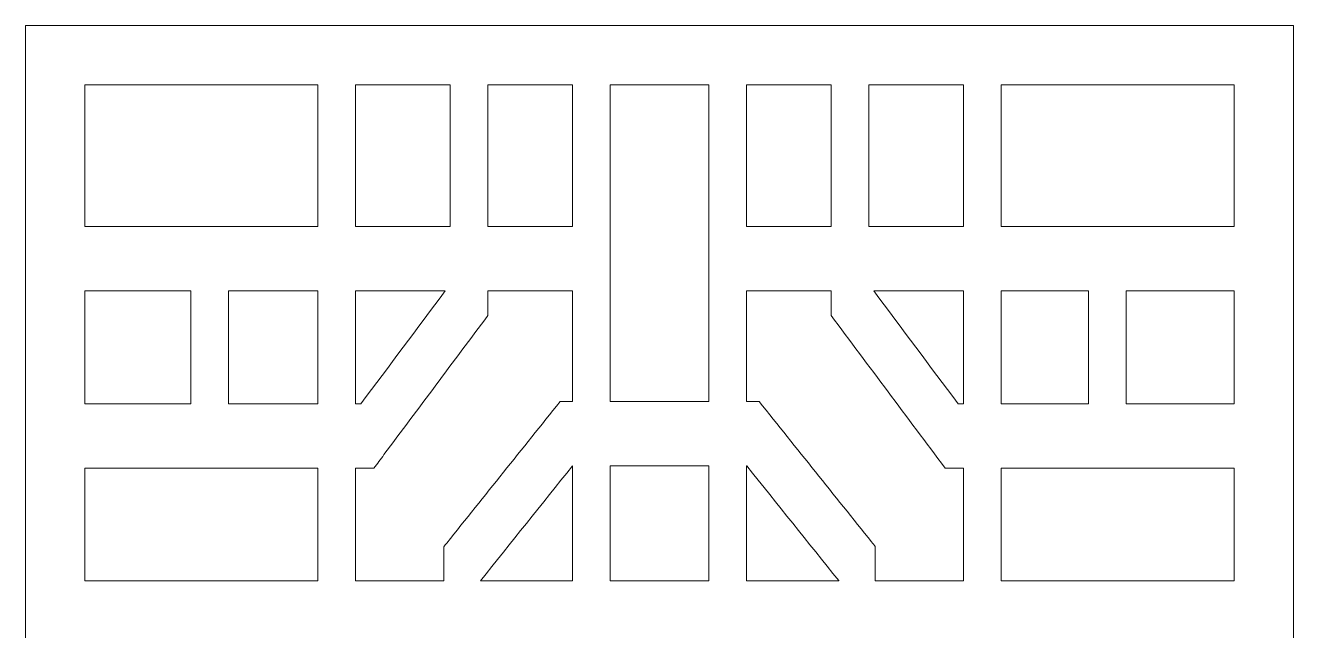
# Model space of a CAD drawing. Header units: centimetres. Extents: x -9.7 to 10.1, y -10 to 8.2.
# Drawn here: x 0.56 to 10.12, y 3.63 to 8.19 of the extents above; entities that cross this region are included whole.
import ezdxf

# ---------------------------------------------------------------- set-up
doc = ezdxf.new("R2010")
doc.units = ezdxf.units.CM
doc.header["$MEASUREMENT"] = 0
doc.layers.add('layer 1', color=7, linetype='Continuous')

msp = doc.modelspace()

# ---------------------------------------------------------------- linework, layer by layer
at = {"layer": 'layer 1', "color": 242, "lineweight": 9}
for points, knots in [([(10.11891, -0.92898), (10.11891, -0.92898), (10.11891, -0.8913), (10.11891, -0.8913), (10.11891, -0.8913), (10.11891, -0.8913), (10.11891, 8.19126), (10.11891, 8.19126), (10.11891, 8.19126), (6.93306, 8.19126), (3.74721, 8.19126), (0.56135, 8.19126), (0.56135, 8.19126), (0.56135, 8.19126), (0.56135, -0.8913), (0.56135, -0.8913), (0.56135, -0.8913), (0.56135, -0.8913), (0.56135, -0.92898), (0.56135, -0.92898), (0.56135, -0.92898), (0.56135, -0.92898), (0.56135, -10.01154), (0.56135, -10.01154), (0.56135, -10.01154), (3.74721, -10.01154), (6.93306, -10.01154), (10.11891, -10.01154), (10.11891, -10.01154), (10.11891, -10.01154), (10.11891, -0.92898), (10.11891, -0.92898)], [0, 0, 0, 0, 0.1111111, 0.1111111, 0.1111111, 0.1111111, 0.2222222, 0.2222222, 0.2222222, 0.2222222, 0.3333333, 0.3333333, 0.3333333, 0.3333333, 0.4444444, 0.4444444, 0.4444444, 0.4444444, 0.5555556, 0.5555556, 0.5555556, 0.5555556, 0.6666667, 0.6666667, 0.6666667, 0.6666667, 0.7777778, 0.7777778, 0.7777778, 0.7777778, 1, 1, 1, 1]), ([(2.76491, 7.74411), (2.17944, 7.74411), (1.59396, 7.74411), (1.0085, 7.74411), (1.0085, 7.74411), (1.0085, 7.38808), (1.0085, 7.03206), (1.0085, 6.67603), (1.0085, 6.67603), (1.59396, 6.67603), (2.17944, 6.67603), (2.76491, 6.67603), (2.76491, 6.67603), (2.76491, 7.03206), (2.76491, 7.38808), (2.76491, 7.74411)], [0, 0, 0, 0, 0.2, 0.2, 0.2, 0.2, 0.4, 0.4, 0.4, 0.4, 0.6, 0.6, 0.6, 0.6, 1, 1, 1, 1]), ([(3.76318, 7.74411), (3.52524, 7.74411), (3.28731, 7.74411), (3.04938, 7.74411), (3.04938, 7.74411), (3.04938, 7.38808), (3.04938, 7.03206), (3.04938, 6.67603), (3.04938, 6.67603), (3.28731, 6.67603), (3.52524, 6.67603), (3.76318, 6.67603), (3.76318, 6.67603), (3.76318, 7.03206), (3.76318, 7.38808), (3.76318, 7.74411)], [0, 0, 0, 0, 0.2, 0.2, 0.2, 0.2, 0.4, 0.4, 0.4, 0.4, 0.6, 0.6, 0.6, 0.6, 1, 1, 1, 1]), ([(4.68471, 7.74411), (4.47237, 7.74411), (4.26, 7.74411), (4.04765, 7.74411), (4.04765, 7.74411), (4.04765, 7.38808), (4.04765, 7.03206), (4.04765, 6.67603), (4.04765, 6.67603), (4.26, 6.67603), (4.47237, 6.67603), (4.68471, 6.67603), (4.68471, 6.67603), (4.68471, 7.03206), (4.68471, 7.38808), (4.68471, 7.74411)], [0, 0, 0, 0, 0.2, 0.2, 0.2, 0.2, 0.4, 0.4, 0.4, 0.4, 0.6, 0.6, 0.6, 0.6, 1, 1, 1, 1]), ([(5.71115, 7.74411), (5.46383, 7.74411), (5.21651, 7.74411), (4.96919, 7.74411), (4.96919, 7.74411), (4.96919, 6.9483), (4.96919, 6.1525), (4.96919, 5.35667), (4.96919, 5.35667), (5.21651, 5.35667), (5.46383, 5.35667), (5.71115, 5.35667), (5.71115, 5.35667), (5.71115, 6.1525), (5.71115, 6.9483), (5.71115, 7.74411)], [0, 0, 0, 0, 0.2, 0.2, 0.2, 0.2, 0.4, 0.4, 0.4, 0.4, 0.6, 0.6, 0.6, 0.6, 1, 1, 1, 1]), ([(6.63262, 7.74411), (6.42029, 7.74411), (6.20796, 7.74411), (5.99563, 7.74411), (5.99563, 7.74411), (5.99563, 7.38808), (5.99563, 7.03206), (5.99563, 6.67603), (5.99563, 6.67603), (6.20796, 6.67603), (6.42029, 6.67603), (6.63262, 6.67603), (6.63262, 6.67603), (6.63262, 7.03206), (6.63262, 7.38808), (6.63262, 7.74411)], [0, 0, 0, 0, 0.2, 0.2, 0.2, 0.2, 0.4, 0.4, 0.4, 0.4, 0.6, 0.6, 0.6, 0.6, 1, 1, 1, 1]), ([(7.63089, 7.74411), (7.39296, 7.74411), (7.15503, 7.74411), (6.9171, 7.74411), (6.9171, 7.74411), (6.9171, 7.38808), (6.9171, 7.03206), (6.9171, 6.67603), (6.9171, 6.67603), (7.15503, 6.67603), (7.39296, 6.67603), (7.63089, 6.67603), (7.63089, 6.67603), (7.63089, 7.03206), (7.63089, 7.38808), (7.63089, 7.74411)], [0, 0, 0, 0, 0.2, 0.2, 0.2, 0.2, 0.4, 0.4, 0.4, 0.4, 0.6, 0.6, 0.6, 0.6, 1, 1, 1, 1]), ([(9.67177, 6.67603), (9.67177, 7.03206), (9.67177, 7.38808), (9.67177, 7.74411), (9.67177, 7.74411), (9.08629, 7.74411), (8.50083, 7.74411), (7.91535, 7.74411), (7.91535, 7.74411), (7.91535, 7.38808), (7.91535, 7.03206), (7.91535, 6.67603), (7.91535, 6.67603), (8.50083, 6.67603), (9.08629, 6.67603), (9.67177, 6.67603)], [0, 0, 0, 0, 0.2, 0.2, 0.2, 0.2, 0.4, 0.4, 0.4, 0.4, 0.6, 0.6, 0.6, 0.6, 1, 1, 1, 1]), ([(1.0085, 6.19098), (1.0085, 5.90744), (1.0085, 5.62391), (1.0085, 5.34039), (1.0085, 5.34039), (1.27514, 5.34039), (1.5418, 5.34039), (1.80846, 5.34039), (1.80846, 5.34039), (1.80846, 5.62391), (1.80846, 5.90744), (1.80846, 6.19098), (1.80846, 6.19098), (1.5418, 6.19098), (1.27514, 6.19098), (1.0085, 6.19098)], [0, 0, 0, 0, 0.2, 0.2, 0.2, 0.2, 0.4, 0.4, 0.4, 0.4, 0.6, 0.6, 0.6, 0.6, 1, 1, 1, 1]), ([(2.76491, 5.34039), (2.76491, 5.62391), (2.76491, 5.90744), (2.76491, 6.19098), (2.76491, 6.19098), (2.54092, 6.19098), (2.31693, 6.19098), (2.09294, 6.19098), (2.09294, 6.19098), (2.09294, 5.90744), (2.09294, 5.62391), (2.09294, 5.34039), (2.09294, 5.34039), (2.31693, 5.34039), (2.54092, 5.34039), (2.76491, 5.34039)], [0, 0, 0, 0, 0.2, 0.2, 0.2, 0.2, 0.4, 0.4, 0.4, 0.4, 0.6, 0.6, 0.6, 0.6, 1, 1, 1, 1]), ([(3.04938, 4.85534), (3.04938, 4.57181), (3.04938, 4.28828), (3.04938, 4.00476), (3.04938, 4.00476), (3.27099, 4.00476), (3.49257, 4.00476), (3.71416, 4.00476), (3.71416, 4.00476), (3.71416, 4.08268), (3.71416, 4.16061), (3.71416, 4.23853), (3.71416, 4.23853), (3.71416, 4.24622), (3.71416, 4.2539), (3.71416, 4.26158), (3.71416, 4.26158), (3.72193, 4.27129), (3.72969, 4.28097), (3.73746, 4.29068), (3.73746, 4.29068), (4.0219, 4.64581), (4.30635, 5.00096), (4.59079, 5.35611), (4.59079, 5.35611), (4.59079, 5.35629), (4.59079, 5.35649), (4.59079, 5.35667), (4.59079, 5.35667), (4.59094, 5.35667), (4.59109, 5.35667), (4.59124, 5.35667), (4.59124, 5.35667), (4.6224, 5.35667), (4.65355, 5.35667), (4.68471, 5.35667), (4.68471, 5.35667), (4.68471, 5.63477), (4.68471, 5.91288), (4.68471, 6.19098), (4.68471, 6.19098), (4.47237, 6.19098), (4.26, 6.19098), (4.04765, 6.19098), (4.04765, 6.19098), (4.04765, 6.12921), (4.04765, 6.06747), (4.04765, 6.0057), (4.04765, 6.0057), (3.78628, 5.65592), (3.5249, 5.30613), (3.26354, 4.95633), (3.26354, 4.95633), (3.23837, 4.92267), (3.21321, 4.88901), (3.18806, 4.85534), (3.18806, 4.85534), (3.18111, 4.85534), (3.17415, 4.85534), (3.1672, 4.85534), (3.1672, 4.85534), (3.12792, 4.85534), (3.08866, 4.85534), (3.04938, 4.85534)], [0, 0, 0, 0, 0.0588235, 0.0588235, 0.0588235, 0.0588235, 0.1176471, 0.1176471, 0.1176471, 0.1176471, 0.1764706, 0.1764706, 0.1764706, 0.1764706, 0.2352941, 0.2352941, 0.2352941, 0.2352941, 0.2941176, 0.2941176, 0.2941176, 0.2941176, 0.3529412, 0.3529412, 0.3529412, 0.3529412, 0.4117647, 0.4117647, 0.4117647, 0.4117647, 0.4705882, 0.4705882, 0.4705882, 0.4705882, 0.5294118, 0.5294118, 0.5294118, 0.5294118, 0.5882353, 0.5882353, 0.5882353, 0.5882353, 0.6470588, 0.6470588, 0.6470588, 0.6470588, 0.7058824, 0.7058824, 0.7058824, 0.7058824, 0.7647059, 0.7647059, 0.7647059, 0.7647059, 0.8235294, 0.8235294, 0.8235294, 0.8235294, 0.8823529, 0.8823529, 0.8823529, 0.8823529, 1, 1, 1, 1]), ([(3.04938, 6.19098), (3.04938, 5.90744), (3.04938, 5.62391), (3.04938, 5.34039), (3.04938, 5.34039), (3.06313, 5.34039), (3.07685, 5.34039), (3.0906, 5.34039), (3.0906, 5.34039), (3.30247, 5.62391), (3.51432, 5.90744), (3.72618, 6.19098), (3.72618, 6.19098), (3.50059, 6.19098), (3.27498, 6.19098), (3.04938, 6.19098)], [0, 0, 0, 0, 0.2, 0.2, 0.2, 0.2, 0.4, 0.4, 0.4, 0.4, 0.6, 0.6, 0.6, 0.6, 1, 1, 1, 1]), ([(6.93857, 4.29848), (6.94775, 4.28702), (6.95692, 4.27556), (6.96609, 4.26408), (6.96609, 4.26408), (6.96609, 4.17765), (6.96609, 4.09119), (6.96609, 4.00476), (6.96609, 4.00476), (7.1877, 4.00476), (7.40929, 4.00476), (7.63089, 4.00476), (7.63089, 4.00476), (7.63089, 4.28828), (7.63089, 4.57181), (7.63089, 4.85534), (7.63089, 4.85534), (7.58466, 4.85534), (7.53844, 4.85534), (7.49221, 4.85534), (7.49221, 4.85534), (7.20568, 5.23879), (6.91915, 5.62226), (6.63262, 6.0057), (6.63262, 6.0057), (6.63262, 6.06747), (6.63262, 6.12921), (6.63262, 6.19098), (6.63262, 6.19098), (6.42029, 6.19098), (6.20796, 6.19098), (5.99563, 6.19098), (5.99563, 6.19098), (5.99563, 5.91288), (5.99563, 5.63477), (5.99563, 5.35667), (5.99563, 5.35667), (6.02744, 5.35667), (6.05923, 5.35667), (6.09104, 5.35667), (6.09104, 5.35667), (6.37354, 5.00394), (6.65605, 4.65121), (6.93857, 4.29848)], [0, 0, 0, 0, 0.0833333, 0.0833333, 0.0833333, 0.0833333, 0.1666667, 0.1666667, 0.1666667, 0.1666667, 0.25, 0.25, 0.25, 0.25, 0.3333333, 0.3333333, 0.3333333, 0.3333333, 0.4166667, 0.4166667, 0.4166667, 0.4166667, 0.5, 0.5, 0.5, 0.5, 0.5833333, 0.5833333, 0.5833333, 0.5833333, 0.6666667, 0.6666667, 0.6666667, 0.6666667, 0.75, 0.75, 0.75, 0.75, 0.8333333, 0.8333333, 0.8333333, 0.8333333, 1, 1, 1, 1]), ([(7.63089, 5.34039), (7.63089, 5.62391), (7.63089, 5.90744), (7.63089, 6.19098), (7.63089, 6.19098), (7.4053, 6.19098), (7.17968, 6.19098), (6.95409, 6.19098), (6.95409, 6.19098), (7.16596, 5.90744), (7.37781, 5.62391), (7.58968, 5.34039), (7.58968, 5.34039), (7.6034, 5.34039), (7.61715, 5.34039), (7.63089, 5.34039)], [0, 0, 0, 0, 0.2, 0.2, 0.2, 0.2, 0.4, 0.4, 0.4, 0.4, 0.6, 0.6, 0.6, 0.6, 1, 1, 1, 1]), ([(7.91535, 6.19098), (7.91535, 5.90744), (7.91535, 5.62391), (7.91535, 5.34039), (7.91535, 5.34039), (8.13419, 5.34039), (8.35301, 5.34039), (8.57183, 5.34039), (8.57183, 5.34039), (8.57183, 5.62391), (8.57183, 5.90744), (8.57183, 6.19098), (8.57183, 6.19098), (8.35301, 6.19098), (8.13419, 6.19098), (7.91535, 6.19098)], [0, 0, 0, 0, 0.2, 0.2, 0.2, 0.2, 0.4, 0.4, 0.4, 0.4, 0.6, 0.6, 0.6, 0.6, 1, 1, 1, 1]), ([(9.67177, 5.34039), (9.67177, 5.62391), (9.67177, 5.90744), (9.67177, 6.19098), (9.67177, 6.19098), (9.39996, 6.19098), (9.12814, 6.19098), (8.85631, 6.19098), (8.85631, 6.19098), (8.85631, 5.90744), (8.85631, 5.62391), (8.85631, 5.34039), (8.85631, 5.34039), (9.12814, 5.34039), (9.39996, 5.34039), (9.67177, 5.34039)], [0, 0, 0, 0, 0.2, 0.2, 0.2, 0.2, 0.4, 0.4, 0.4, 0.4, 0.6, 0.6, 0.6, 0.6, 1, 1, 1, 1]), ([(1.0085, 4.85534), (1.0085, 4.57181), (1.0085, 4.28828), (1.0085, 4.00476), (1.0085, 4.00476), (1.59396, 4.00476), (2.17944, 4.00476), (2.76491, 4.00476), (2.76491, 4.00476), (2.76491, 4.28828), (2.76491, 4.57181), (2.76491, 4.85534), (2.76491, 4.85534), (2.17944, 4.85534), (1.59396, 4.85534), (1.0085, 4.85534)], [0, 0, 0, 0, 0.2, 0.2, 0.2, 0.2, 0.4, 0.4, 0.4, 0.4, 0.6, 0.6, 0.6, 0.6, 1, 1, 1, 1]), ([(4.68471, 4.00476), (4.68471, 4.29371), (4.68471, 4.58267), (4.68471, 4.87162), (4.68471, 4.87162), (4.68456, 4.87162), (4.68442, 4.87162), (4.68427, 4.87162), (4.68427, 4.87162), (4.45283, 4.58267), (4.2214, 4.29371), (3.98998, 4.00476), (3.98998, 4.00476), (4.22155, 4.00476), (4.45314, 4.00476), (4.68471, 4.00476)], [0, 0, 0, 0, 0.2, 0.2, 0.2, 0.2, 0.4, 0.4, 0.4, 0.4, 0.6, 0.6, 0.6, 0.6, 1, 1, 1, 1]), ([(5.71115, 4.00476), (5.71115, 4.29371), (5.71115, 4.58267), (5.71115, 4.87162), (5.71115, 4.87162), (5.46383, 4.87162), (5.21651, 4.87162), (4.96919, 4.87162), (4.96919, 4.87162), (4.96919, 4.58267), (4.96919, 4.29371), (4.96919, 4.00476), (4.96919, 4.00476), (5.21651, 4.00476), (5.46383, 4.00476), (5.71115, 4.00476)], [0, 0, 0, 0, 0.2, 0.2, 0.2, 0.2, 0.4, 0.4, 0.4, 0.4, 0.6, 0.6, 0.6, 0.6, 1, 1, 1, 1]), ([(6.69036, 4.00476), (6.69036, 4.00557), (6.69036, 4.00637), (6.69036, 4.00718), (6.69036, 4.00718), (6.45958, 4.29533), (6.22881, 4.58348), (5.99801, 4.87162), (5.99801, 4.87162), (5.99722, 4.87162), (5.99642, 4.87162), (5.99563, 4.87162), (5.99563, 4.87162), (5.99563, 4.58267), (5.99563, 4.29371), (5.99563, 4.00476), (5.99563, 4.00476), (6.22722, 4.00476), (6.45879, 4.00476), (6.69036, 4.00476)], [0, 0, 0, 0, 0.1666667, 0.1666667, 0.1666667, 0.1666667, 0.3333333, 0.3333333, 0.3333333, 0.3333333, 0.5, 0.5, 0.5, 0.5, 0.6666667, 0.6666667, 0.6666667, 0.6666667, 1, 1, 1, 1]), ([(9.67177, 4.00476), (9.67177, 4.28828), (9.67177, 4.57181), (9.67177, 4.85534), (9.67177, 4.85534), (9.08629, 4.85534), (8.50083, 4.85534), (7.91535, 4.85534), (7.91535, 4.85534), (7.91535, 4.57181), (7.91535, 4.28828), (7.91535, 4.00476), (7.91535, 4.00476), (8.50083, 4.00476), (9.08629, 4.00476), (9.67177, 4.00476)], [0, 0, 0, 0, 0.2, 0.2, 0.2, 0.2, 0.4, 0.4, 0.4, 0.4, 0.6, 0.6, 0.6, 0.6, 1, 1, 1, 1])]:
    msp.add_open_spline(points, degree=3, knots=knots, dxfattribs=at)

doc.saveas('drawing.dxf')
